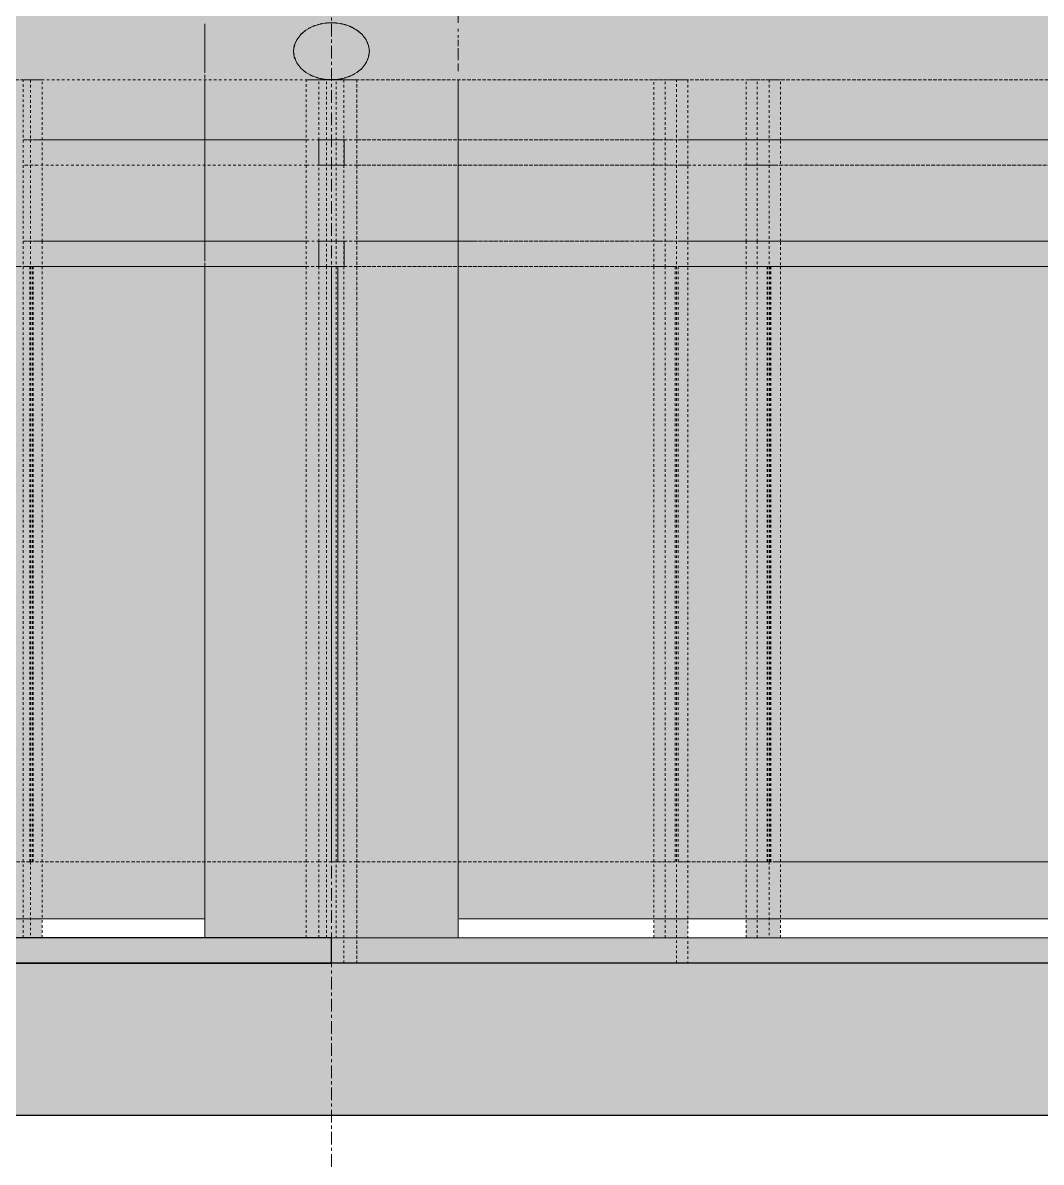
# Model space of a CAD drawing. Header units: inches. Extents: x -55396 to -733, y -290 to 853.
# Drawn here: x -23098.08 to -23057.87, y -7.86 to 37.12 of the extents above; entities that cross this region are included whole.
import ezdxf

# ---------------------------------------------------------------- set-up
doc = ezdxf.new("R2010")
doc.units = ezdxf.units.IN
doc.header["$MEASUREMENT"] = 0
for name, pattern in [('Dash 1_16_', [0.125, 0.0625, -0.0625]), ('Grid Line 1_2_', [0.875, 0.5, -0.125, 0.125, -0.125]), ('Grid Line 1_2__2_', [0.875, 0.5, -0.125, 0.125, -0.125])]:
    doc.linetypes.add(name, pattern=pattern)
for name, color, linetype, lineweight in [('A-FLOR', 192, 'Continuous', 9), ('A-FLOR-HRAL', 11, 'Continuous', 9), ('A-FLOR-LEVL', 51, 'Continuous', 9), ('A-FLOR-OTLN', 90, 'Continuous', 9), ('A-GLAZ-CURT', 52, 'Continuous', 9), ('S-BEAM', 12, 'Continuous', 9), ('S-GRID', 1, 'Continuous', 9)]:
    doc.layers.add(name, color=color, linetype=linetype, lineweight=lineweight)

# ---------------------------------------------------------------- blocks, each defined once
blk = doc.blocks.new('Locker Rooms and Restrooms_rvt-1-Section 13')
at = {"layer": 'A-FLOR-LEVL', "linetype": 'Grid Line 1_2__2_'}
blk.add_line((-26557.324, 0), (-21746.959, 0), dxfattribs=at)
blk = doc.blocks.new('Struct_Xcel_Sports Complex_rvt-1-Section 13')
at = {"layer": 'A-FLOR'}
blk.add_hatch(color=254, dxfattribs=at).paths.add_polyline_path([(-26273.39, -6), (-22066.14, -6), (-22066.14, 0), (-26273.39, 0), (-26273.39, -1.575)], flags=0)
at = {"layer": 'A-FLOR', "color": 130, "lineweight": 25}
for p, q in [((-22066.14, 0), (-26273.39, 0)), ((-26273.39, -6), (-22066.14, -6))]:
    blk.add_line(p, q, dxfattribs=at)
blk = doc.blocks.new('Railing - 3_4_-V57-Section 13')
at = {"layer": 'A-FLOR-HRAL', "linetype": 'Dash 1_16_', "transparency": 33554432}
for points in [[(-23086.079, 1), (-23086.079, 34.869), (-23086.386, 34.869), (-23086.386, 1)], [(-23085.395, 0), (-23085.395, 34.869), (-23086.079, 34.869), (-23086.079, 1), (-23085.89, 1), (-23085.883, 0), (-23085.633, 0)]]:
    blk.add_hatch(color=256, dxfattribs=at).paths.add_polyline_path(points, flags=0)
at = {"layer": 'A-FLOR-HRAL', "linetype": 'Dash 1_16_'}
for p, q in [((-23086.386, 34.869), (-23085.702, 34.869)), ((-23086.079, 34.869), (-23086.386, 34.869)), ((-23086.386, 32.5), (-23086.386, 34.869)), ((-23085.395, 34.869), (-23086.079, 34.869)), ((-23086.079, 32.5), (-23086.079, 34.869)), ((-23085.702, 34.869), (-23085.395, 34.869)), ((-23085.702, 32.5), (-23085.702, 34.869)), ((-23085.395, 34.869), (-23085.395, 32.5)), ((-23086.386, 31.5), (-23086.386, 32.5)), ((-23086.079, 31.5), (-23086.079, 32.5)), ((-23085.702, 31.5), (-23085.702, 32.5)), ((-23085.395, 32.5), (-23085.395, 31.5)), ((-23086.386, 28.5), (-23086.386, 31.5)), ((-23086.079, 28.5), (-23086.079, 31.5)), ((-23085.702, 28.5), (-23085.702, 31.5)), ((-23085.395, 31.5), (-23085.395, 28.5)), ((-23086.386, 27.5), (-23086.386, 28.5)), ((-23086.079, 27.5), (-23086.079, 28.5)), ((-23085.702, 4), (-23085.702, 28.5)), ((-23085.395, 28.5), (-23085.395, 27.5)), ((-23086.386, 1), (-23086.386, 27.5)), ((-23086.079, 1), (-23086.079, 27.5)), ((-23085.395, 27.5), (-23085.395, 0)), ((-23085.702, 0.984), (-23085.702, 4))]:
    blk.add_line(p, q, dxfattribs=at)
blk = doc.blocks.new('Railing - 2_ 8_-V115-Section 13')
at = {"layer": 'A-FLOR-HRAL', "linetype": 'Dash 1_16_', "transparency": 33554432}
for points in [[(-23097.795, 4), (-23097.795, 27.5), (-23127.953, 27.5), (-23127.953, 4), (-23098.066, 4)], [(-23097.775, 4), (-23097.711, 4), (-23097.795, 4)]]:
    blk.add_hatch(color=256, dxfattribs=at).paths.add_polyline_path(points, flags=0)
at = {"layer": 'A-FLOR-HRAL', "linetype": 'Dash 1_16_'}
for p, q in [((-23127.727, 27.5), (-23127.953, 27.5)), ((-23127.953, 27.5), (-23127.953, 4)), ((-23127.953, 27.5), (-23127.869, 27.5)), ((-23127.869, 4), (-23127.869, 27.5)), ((-23127.869, 27.5), (-23127.654, 27.5)), ((-23098.529, 27.5), (-23127.727, 27.5)), ((-23127.654, 27.5), (-23098.529, 27.5)), ((-23098.529, 27.5), (-23098.131, 27.5)), ((-23098.131, 27.5), (-23098.529, 27.5)), ((-23098.066, 27.5), (-23097.795, 27.5)), ((-23097.795, 27.5), (-23098.066, 27.5)), ((-23097.795, 4), (-23097.795, 27.5)), ((-23097.795, 27.5), (-23097.711, 27.5)), ((-23097.711, 27.5), (-23097.711, 4)), ((-23127.953, 4), (-23127.727, 4)), ((-23127.869, 4), (-23127.953, 4)), ((-23127.654, 4), (-23127.869, 4)), ((-23127.727, 4), (-23098.529, 4)), ((-23098.529, 4), (-23127.654, 4)), ((-23097.795, 4), (-23098.529, 4)), ((-23098.529, 4), (-23097.795, 4)), ((-23097.795, 4), (-23097.711, 4))]:
    blk.add_line(p, q, dxfattribs=at)
blk = doc.blocks.new('Railing - 2_ x 1_2_-V116-Section 13')
at = {"layer": 'A-FLOR-HRAL', "linetype": 'Dash 1_16_', "transparency": 33554432}
for points in [[(-23098.529, 1), (-23098.066, 1), (-23098.131, 34.869), (-23098.529, 34.869), (-23098.529, 17.955)], [(-23097.557, 1), (-23097.314, 1), (-23097.314, 34.869), (-23098.066, 34.869), (-23098.066, 1)]]:
    blk.add_hatch(color=256, dxfattribs=at).paths.add_polyline_path(points, flags=0)
at = {"layer": 'A-FLOR-HRAL', "linetype": 'Dash 1_16_'}
for p, q in [((-23098.529, 34.869), (-23098.131, 34.869)), ((-23098.066, 34.869), (-23098.529, 34.869)), ((-23098.529, 1), (-23098.529, 34.869)), ((-23098.066, 34.869), (-23097.777, 34.869)), ((-23097.314, 34.869), (-23098.066, 34.869)), ((-23098.066, 1), (-23098.066, 34.869)), ((-23097.777, 34.869), (-23097.777, 32.5)), ((-23097.777, 34.869), (-23097.314, 34.869)), ((-23097.314, 32.5), (-23097.314, 34.869)), ((-23097.777, 32.5), (-23097.777, 31.5)), ((-23097.314, 31.5), (-23097.314, 32.5)), ((-23097.777, 31.5), (-23097.777, 28.5)), ((-23097.314, 28.5), (-23097.314, 31.5)), ((-23097.777, 28.5), (-23097.777, 4)), ((-23097.314, 4), (-23097.314, 28.5)), ((-23097.777, 4), (-23097.777, 1)), ((-23097.314, 1), (-23097.314, 4))]:
    blk.add_line(p, q, dxfattribs=at)
blk = doc.blocks.new('Railing - 2_ 8_-V117-Section 13')
at = {"layer": 'A-FLOR-HRAL', "linetype": 'Dash 1_16_', "transparency": 33554432}
for points in [[(-23097.775, 4), (-23068.686, 4), (-23068.686, 27.5), (-23097.775, 27.5), (-23097.775, 17.955)], [(-23068.667, 4), (-23068.582, 4), (-23068.667, 27.5), (-23068.686, 27.5), (-23068.686, 4)]]:
    blk.add_hatch(color=256, dxfattribs=at).paths.add_polyline_path(points, flags=0)
at = {"layer": 'A-FLOR-HRAL', "linetype": 'Dash 1_16_'}
for p, q in [((-23097.557, 27.5), (-23097.775, 27.5)), ((-23097.775, 27.5), (-23097.775, 4)), ((-23097.775, 27.5), (-23097.671, 27.5)), ((-23097.671, 4), (-23097.671, 27.5)), ((-23097.671, 27.5), (-23097.463, 27.5)), ((-23086.89, 27.5), (-23097.557, 27.5)), ((-23097.463, 27.5), (-23086.89, 27.5)), ((-23086.89, 27.5), (-23086.39, 27.5)), ((-23086.39, 27.5), (-23086.89, 27.5)), ((-23086.386, 27.5), (-23085.883, 27.5)), ((-23085.883, 27.5), (-23086.386, 27.5)), ((-23085.883, 27.5), (-23085.633, 27.5)), ((-23085.633, 27.5), (-23085.883, 27.5)), ((-23085.633, 27.5), (-23085.395, 27.5)), ((-23085.395, 27.5), (-23085.633, 27.5)), ((-23085.39, 27.5), (-23084.89, 27.5)), ((-23084.89, 27.5), (-23085.39, 27.5)), ((-23084.89, 27.5), (-23073.159, 27.5)), ((-23073.159, 27.5), (-23084.89, 27.5)), ((-23073.159, 27.5), (-23072.317, 27.5)), ((-23072.317, 27.5), (-23073.159, 27.5)), ((-23072.195, 27.5), (-23071.818, 27.5)), ((-23071.818, 27.5), (-23072.195, 27.5)), ((-23071.818, 27.5), (-23069.521, 27.5)), ((-23069.521, 27.5), (-23071.818, 27.5)), ((-23069.521, 27.5), (-23068.686, 27.5)), ((-23068.686, 27.5), (-23069.521, 27.5)), ((-23068.686, 4), (-23068.686, 27.5)), ((-23068.582, 27.5), (-23068.582, 4)), ((-23097.775, 4), (-23097.557, 4)), ((-23097.671, 4), (-23097.775, 4)), ((-23097.463, 4), (-23097.671, 4)), ((-23097.557, 4), (-23086.89, 4)), ((-23086.89, 4), (-23097.463, 4)), ((-23086.386, 4), (-23086.89, 4)), ((-23086.89, 4), (-23086.386, 4)), ((-23085.883, 4), (-23086.386, 4)), ((-23086.386, 4), (-23085.883, 4)), ((-23085.633, 4), (-23085.883, 4)), ((-23085.883, 4), (-23085.633, 4)), ((-23085.395, 4), (-23085.633, 4)), ((-23085.633, 4), (-23085.395, 4)), ((-23084.89, 4), (-23085.395, 4)), ((-23085.395, 4), (-23084.89, 4)), ((-23073.159, 4), (-23084.89, 4)), ((-23084.89, 4), (-23073.159, 4)), ((-23072.317, 4), (-23073.159, 4)), ((-23073.159, 4), (-23072.317, 4)), ((-23071.818, 4), (-23072.195, 4)), ((-23072.195, 4), (-23071.818, 4)), ((-23069.521, 4), (-23071.818, 4)), ((-23071.818, 4), (-23069.521, 4)), ((-23068.686, 4), (-23069.521, 4)), ((-23069.521, 4), (-23068.686, 4))]:
    blk.add_line(p, q, dxfattribs=at)
blk = doc.blocks.new('Railing - 2_ x 1_2_-V118-Section 13')
at = {"layer": 'A-FLOR-HRAL', "linetype": 'Dash 1_16_', "transparency": 33554432}
for points in [[(-23069.521, 1), (-23069.076, 1), (-23069.076, 34.869), (-23069.521, 34.869), (-23069.521, 4)], [(-23069.076, 1), (-23068.163, 1), (-23068.163, 34.869), (-23069.076, 34.869), (-23069.076, 4)]]:
    blk.add_hatch(color=256, dxfattribs=at).paths.add_polyline_path(points, flags=0)
at = {"layer": 'A-FLOR-HRAL', "linetype": 'Dash 1_16_'}
for p, q in [((-23069.521, 34.869), (-23068.608, 34.869)), ((-23069.076, 34.869), (-23069.521, 34.869)), ((-23069.521, 32.5), (-23069.521, 34.869)), ((-23068.163, 34.869), (-23069.076, 34.869)), ((-23069.076, 32.5), (-23069.076, 34.869)), ((-23068.608, 34.869), (-23068.608, 32.5)), ((-23068.608, 34.869), (-23068.163, 34.869)), ((-23068.163, 32.5), (-23068.163, 34.869)), ((-23069.521, 31.5), (-23069.521, 32.5)), ((-23069.076, 31.5), (-23069.076, 32.5)), ((-23068.608, 32.5), (-23068.608, 31.523)), ((-23068.163, 31.562), (-23068.163, 32.5)), ((-23069.521, 28.5), (-23069.521, 31.5)), ((-23069.076, 28.5), (-23069.076, 31.5)), ((-23068.608, 31.5), (-23068.608, 28.5)), ((-23068.163, 28.5), (-23068.163, 31.5)), ((-23069.521, 4), (-23069.521, 28.5)), ((-23069.076, 4), (-23069.076, 28.5)), ((-23068.608, 28.5), (-23068.608, 27.523)), ((-23068.163, 27.562), (-23068.163, 28.5)), ((-23068.608, 27.5), (-23068.608, 4)), ((-23068.163, 4), (-23068.163, 27.5)), ((-23069.521, 1), (-23069.521, 4)), ((-23069.076, 1), (-23069.076, 4)), ((-23068.608, 4), (-23068.608, 1)), ((-23068.163, 1), (-23068.163, 4))]:
    blk.add_line(p, q, dxfattribs=at)
blk = doc.blocks.new('Railing - 2_ 8_-V119-Section 13')
at = {"layer": 'A-FLOR-HRAL', "linetype": 'Dash 1_16_', "transparency": 33554432}
for points in [[(-23046.292, 4), (-23040.876, 4), (-23040.876, 27.5), (-23068.667, 27.5), (-23068.667, 4), (-23068.459, 4)], [(-23040.858, 4), (-23040.752, 4), (-23040.752, 27.5), (-23040.876, 27.5), (-23040.876, 4)]]:
    blk.add_hatch(color=256, dxfattribs=at).paths.add_polyline_path(points, flags=0)
at = {"layer": 'A-FLOR-HRAL', "linetype": 'Dash 1_16_'}
for p, q in [((-23068.459, 27.5), (-23068.667, 27.5)), ((-23068.667, 27.5), (-23068.667, 4)), ((-23068.667, 27.5), (-23068.543, 27.5)), ((-23068.543, 4), (-23068.543, 27.5)), ((-23068.543, 27.5), (-23068.344, 27.5)), ((-23045.266, 27.5), (-23068.459, 27.5)), ((-23068.344, 27.5), (-23045.266, 27.5)), ((-23045.266, 27.5), (-23044.329, 27.5)), ((-23044.329, 27.5), (-23045.266, 27.5)), ((-23044.329, 27.5), (-23044.226, 27.5)), ((-23044.226, 27.5), (-23044.329, 27.5)), ((-23044.189, 27.5), (-23043.792, 27.5)), ((-23043.792, 27.5), (-23044.189, 27.5)), ((-23043.792, 27.5), (-23041.806, 27.5)), ((-23041.806, 27.5), (-23043.792, 27.5)), ((-23041.806, 27.5), (-23040.876, 27.5)), ((-23040.876, 27.5), (-23041.806, 27.5)), ((-23040.876, 4), (-23040.876, 27.5)), ((-23040.858, 27.5), (-23040.752, 27.5)), ((-23040.858, 27.5), (-23040.752, 27.5)), ((-23040.752, 27.5), (-23040.752, 4)), ((-23068.667, 4), (-23068.459, 4)), ((-23068.543, 4), (-23068.667, 4)), ((-23068.344, 4), (-23068.543, 4)), ((-23068.459, 4), (-23045.266, 4)), ((-23045.266, 4), (-23068.344, 4)), ((-23044.329, 4), (-23045.266, 4)), ((-23045.266, 4), (-23044.329, 4)), ((-23044.226, 4), (-23044.329, 4)), ((-23044.329, 4), (-23044.226, 4)), ((-23043.792, 4), (-23044.189, 4)), ((-23044.189, 4), (-23043.792, 4)), ((-23041.806, 4), (-23043.792, 4)), ((-23043.792, 4), (-23041.806, 4)), ((-23040.876, 4), (-23041.806, 4)), ((-23041.806, 4), (-23040.876, 4)), ((-23040.752, 4), (-23040.858, 4)), ((-23040.858, 4), (-23040.752, 4))]:
    blk.add_line(p, q, dxfattribs=at)
blk = doc.blocks.new('Railing - 2_ 8_-V176-Section 13')
at = {"layer": 'A-FLOR-HRAL', "linetype": 'Dash 1_16_', "transparency": 33554432}
for points in [[(-23072.317, 4), (-23072.195, 4), (-23072.265, 27.5), (-23072.317, 27.5), (-23072.317, 17.955)], [(-23072.195, 4), (-23044.226, 4), (-23044.226, 27.5), (-23072.195, 27.5), (-23072.195, 17.955)]]:
    blk.add_hatch(color=256, dxfattribs=at).paths.add_polyline_path(points, flags=0)
at = {"layer": 'A-FLOR-HRAL', "linetype": 'Dash 1_16_'}
for p, q in [((-23072.317, 4), (-23072.317, 27.5)), ((-23071.818, 27.5), (-23072.195, 27.5)), ((-23072.195, 27.5), (-23072.195, 4)), ((-23072.195, 27.5), (-23071.818, 27.5)), ((-23068.224, 27.5), (-23071.818, 27.5)), ((-23071.818, 27.5), (-23044.557, 27.5)), ((-23047.619, 27.5), (-23068.224, 27.5)), ((-23044.426, 27.5), (-23047.619, 27.5)), ((-23044.557, 27.5), (-23044.348, 27.5)), ((-23044.226, 27.5), (-23044.426, 27.5)), ((-23044.348, 27.5), (-23044.348, 4)), ((-23044.348, 27.5), (-23044.226, 27.5)), ((-23044.226, 4), (-23044.226, 27.5)), ((-23072.195, 4), (-23071.818, 4)), ((-23071.818, 4), (-23072.195, 4)), ((-23071.818, 4), (-23044.426, 4)), ((-23044.557, 4), (-23071.818, 4)), ((-23044.348, 4), (-23044.557, 4)), ((-23044.426, 4), (-23044.226, 4)), ((-23044.226, 4), (-23044.348, 4))]:
    blk.add_line(p, q, dxfattribs=at)
blk = doc.blocks.new('Railing - 2_ x 1_2_-V177-Section 13')
at = {"layer": 'A-FLOR-HRAL', "linetype": 'Dash 1_16_', "transparency": 33554432}
for points in [[(-23072.721, 0), (-23072.265, 0), (-23072.265, 34.869), (-23073.159, 34.869), (-23073.159, 1), (-23072.721, 1)], [(-23071.818, 0), (-23071.818, 34.869), (-23072.265, 34.869), (-23072.265, 0)]]:
    blk.add_hatch(color=256, dxfattribs=at).paths.add_polyline_path(points, flags=0)
at = {"layer": 'A-FLOR-HRAL', "linetype": 'Dash 1_16_'}
for p, q in [((-23073.159, 34.869), (-23072.711, 34.869)), ((-23072.265, 34.869), (-23073.159, 34.869)), ((-23073.159, 32.487), (-23073.159, 34.869)), ((-23072.711, 34.869), (-23072.265, 34.869)), ((-23072.711, 32.5), (-23072.711, 34.869)), ((-23071.818, 34.869), (-23072.265, 34.869)), ((-23072.265, 0), (-23072.265, 34.869)), ((-23072.212, 34.869), (-23071.818, 34.869)), ((-23071.818, 34.869), (-23071.818, 0)), ((-23073.159, 31.5), (-23073.159, 32.487)), ((-23072.711, 31.5), (-23072.711, 32.449)), ((-23073.159, 28.487), (-23073.159, 31.5)), ((-23072.711, 28.5), (-23072.711, 31.5)), ((-23073.159, 27.5), (-23073.159, 28.487)), ((-23072.711, 27.5), (-23072.711, 28.449)), ((-23073.159, 1), (-23073.159, 27.5)), ((-23072.711, 1), (-23072.711, 27.5))]:
    blk.add_line(p, q, dxfattribs=at)
blk = doc.blocks.new('Railing - 2_ x 1_2_-V178-Section 13')
at = {"layer": 'A-FLOR-HRAL', "linetype": 'Dash 1_16_', "transparency": 33554432}
blk.add_hatch(color=256, dxfattribs=at).paths.add_polyline_path([(-23084.89, 0), (-23084.89, 34.869), (-23086.89, 34.869), (-23086.89, 1), (-23085.89, 1), (-23085.883, 0), (-23085.633, 0)], flags=0)
at = {"layer": 'A-FLOR-HRAL', "linetype": 'Dash 1_16_'}
for p, q in [((-23086.89, 34.869), (-23084.89, 34.869)), ((-23086.89, 1), (-23086.89, 34.869)), ((-23084.89, 34.869), (-23086.89, 34.869)), ((-23086.89, 1), (-23086.89, 34.869)), ((-23084.89, 34.869), (-23084.89, 0)), ((-23084.89, 0), (-23084.89, 34.869))]:
    blk.add_line(p, q, dxfattribs=at)
blk = doc.blocks.new('Railing - 2_ 8_-V179-Section 13')
at = {"layer": 'A-FLOR-HRAL', "linetype": 'Dash 1_16_', "transparency": 33554432}
blk.add_hatch(color=256, dxfattribs=at).paths.add_polyline_path([(-23085.633, 4), (-23085.633, 27.5), (-23085.883, 27.5), (-23085.883, 4)], flags=0)
at = {"layer": 'A-FLOR-HRAL'}
for p, q in [((-23085.633, 27.5), (-23085.883, 27.5)), ((-23085.883, 27.5), (-23085.883, 4)), ((-23085.633, 4), (-23085.633, 27.5)), ((-23085.883, 4), (-23085.633, 4))]:
    blk.add_line(p, q, dxfattribs=at)
at = {"layer": 'A-FLOR-HRAL', "linetype": 'Dash 1_16_'}
for p, q in [((-23085.883, 27.5), (-23085.633, 27.5)), ((-23085.883, 27.5), (-23085.883, 4)), ((-23085.633, 4), (-23085.633, 27.5)), ((-23085.633, 4), (-23085.883, 4))]:
    blk.add_line(p, q, dxfattribs=at)
blk = doc.blocks.new('Railing - Railing-939582-Section 13')
at = {"layer": 'A-FLOR-HRAL', "linetype": 'Dash 1_16_', "transparency": 33554432}
h = blk.add_hatch(color=256, dxfattribs=at)
h.paths.add_polyline_path([(-22874.712, 36.36), (-22874.761, 36.419), (-22874.7, 36.402)], flags=0)
h.paths.add_polyline_path([(-22937.037, 36), (-22874.84, 36.063), (-22874.509, 36.616), (-22874.214, 36.928), (-22874.046, 37.095), (-22897.223, 37.124), (-22920.046, 37.117), (-22955.692, 37.116), (-23053.841, 37.12), (-23212.817, 37.121), (-23233.255, 37.07), (-23233.255, 36), (-22937.049, 36)], flags=0)
for points in [[(-23085.733, 34.881), (-23085.14, 35.026), (-23084.677, 35.339), (-23084.423, 35.766), (-23084.423, 36.234), (-23084.677, 36.661), (-23085.14, 36.974), (-23085.733, 37.119), (-23086.354, 37.07), (-23086.894, 36.836), (-23087.261, 36.458), (-23087.357, 36.234), (-23087.357, 35.766), (-23087.104, 35.339), (-23086.64, 35.026), (-23086.047, 34.881)], [(-22872.003, 36), (-22871.866, 36), (-22871.904, 36.254), (-22872.316, 36.797), (-22873.191, 37.079), (-22881.942, 37.115), (-22883.97, 37.118), (-22913.555, 37.122), (-22942.896, 37.124), (-23085.188, 36.974), (-23084.887, 36.823), (-23084.554, 36.458), (-23084.39, 36), (-22872.09, 36)], [(-23085.89, 34.875), (-23080.32, 34.889), (-23080.31, 34.889), (-22995.11, 34.897), (-22981.399, 34.875), (-22872.721, 34.979), (-22872.149, 35.265), (-22872.011, 35.449), (-22871.842, 35.73), (-22871.866, 36), (-23084.39, 36), (-23084.703, 35.339), (-23085.188, 35.026), (-23085.45, 34.93), (-23085.841, 34.881)], [(-22977.174, 31.5), (-22873.755, 31.509), (-22873.755, 32.5), (-23233.255, 32.5), (-23233.255, 31.5), (-22983.736, 31.5)], [(-23085.39, 31.5), (-23085.39, 32.5), (-23086.39, 32.5), (-23086.39, 31.5)], [(-22873.003, 31.5), (-22872.755, 31.5), (-22872.755, 32.5), (-23085.39, 32.5), (-23085.39, 31.5), (-22873.1, 31.5)], [(-22971.315, 27.5), (-22873.755, 27.509), (-22873.755, 28.5), (-23233.255, 28.5), (-23233.255, 27.5), (-22974.45, 27.5)], [(-23085.39, 27.5), (-23085.39, 28.5), (-23086.39, 28.5), (-23086.39, 27.5)], [(-22941.884, 27.5), (-22872.755, 27.5), (-22872.755, 28.5), (-23085.39, 28.5), (-23085.39, 27.5), (-22942.615, 27.5)]]:
    blk.add_hatch(color=256, dxfattribs=at).paths.add_polyline_path(points, flags=0)
h = blk.add_hatch(color=256, dxfattribs=at)
h.paths.add_polyline_path([(-22903.496, 34.875), (-22874.156, 34.929), (-22874.221, 35.01), (-22874.166, 35.072), (-22874.413, 35.26), (-22874.658, 35.547), (-22874.75, 35.918), (-22874.84, 36), (-23233.255, 36), (-23233.255, 34.881), (-23156.995, 34.876), (-23107.922, 34.893), (-23049.321, 34.882), (-23020.373, 34.888), (-22903.674, 34.875)], flags=0)
h.paths.add_polyline_path([(-22942.615, 34.876), (-22942.615, 34.876), (-22942.454, 34.876)], flags=0)
at = {"layer": 'A-FLOR-HRAL', "linetype": 'Dash 1_16_'}
for p, q in [((-23098.043, 32.5), (-23097.878, 32.5)), ((-23097.502, 32.5), (-23098.043, 32.5)), ((-23097.878, 32.5), (-23086.866, 32.5)), ((-23086.866, 32.5), (-23097.502, 32.5)), ((-23086.866, 32.5), (-23086.366, 32.5)), ((-23086.366, 32.5), (-23086.866, 32.5)), ((-23086.39, 31.5), (-23086.39, 32.5)), ((-23085.387, 32.5), (-23086.386, 32.5)), ((-23086.386, 32.5), (-23085.515, 32.5)), ((-23086.361, 32.5), (-23085.371, 32.5)), ((-23085.371, 32.5), (-23086.361, 32.5)), ((-23085.515, 32.5), (-23085.39, 32.5)), ((-23085.39, 32.5), (-23084.886, 32.5)), ((-23085.39, 32.5), (-23085.39, 31.5)), ((-23084.879, 32.5), (-23085.382, 32.5)), ((-23085.367, 32.5), (-23084.868, 32.5)), ((-23084.867, 32.5), (-23085.366, 32.5)), ((-23084.886, 32.5), (-23072.489, 32.5)), ((-23072.935, 32.5), (-23084.879, 32.5)), ((-23084.868, 32.5), (-23080.663, 32.5)), ((-23073.133, 32.5), (-23084.867, 32.5)), ((-23080.663, 32.5), (-23073.134, 32.5)), ((-23073.134, 32.5), (-23072.244, 32.5)), ((-23072.242, 32.5), (-23073.133, 32.5)), ((-23072.249, 32.5), (-23072.935, 32.5)), ((-23072.489, 32.5), (-23072.256, 32.5)), ((-23072.202, 32.5), (-23071.806, 32.5)), ((-23071.799, 32.5), (-23072.195, 32.5)), ((-23072.19, 32.5), (-23071.798, 32.5)), ((-23071.796, 32.5), (-23072.189, 32.5)), ((-23071.806, 32.5), (-23044.48, 32.5)), ((-23045.004, 32.5), (-23071.799, 32.5)), ((-23071.798, 32.5), (-23069.515, 32.5)), ((-23069.512, 32.5), (-23071.796, 32.5)), ((-23069.515, 32.5), (-23068.877, 32.5)), ((-23068.42, 32.5), (-23069.512, 32.5)), ((-23068.877, 32.5), (-23045.258, 32.5)), ((-23045.264, 32.5), (-23068.42, 32.5)), ((-23097.502, 31.5), (-23098.043, 31.5)), ((-23097.878, 31.5), (-23098.043, 31.5)), ((-23086.866, 31.5), (-23097.878, 31.5)), ((-23086.866, 31.5), (-23097.502, 31.5)), ((-23086.366, 31.5), (-23086.866, 31.5)), ((-23086.366, 31.5), (-23086.866, 31.5)), ((-23085.515, 31.5), (-23086.386, 31.5)), ((-23086.386, 31.5), (-23085.387, 31.5)), ((-23085.371, 31.5), (-23086.361, 31.5)), ((-23085.371, 31.5), (-23086.361, 31.5)), ((-23085.39, 31.5), (-23085.515, 31.5)), ((-23085.39, 31.5), (-23084.886, 31.5)), ((-23085.382, 31.5), (-23084.879, 31.5)), ((-23084.868, 31.5), (-23085.367, 31.5)), ((-23084.867, 31.5), (-23085.366, 31.5)), ((-23084.886, 31.5), (-23072.489, 31.5)), ((-23084.879, 31.5), (-23072.935, 31.5)), ((-23073.134, 31.5), (-23084.868, 31.5)), ((-23073.133, 31.5), (-23084.867, 31.5)), ((-23072.244, 31.5), (-23073.134, 31.5)), ((-23072.242, 31.5), (-23073.133, 31.5)), ((-23072.935, 31.5), (-23072.249, 31.5)), ((-23072.489, 31.5), (-23072.256, 31.5)), ((-23072.202, 31.5), (-23071.806, 31.5)), ((-23072.195, 31.5), (-23071.799, 31.5)), ((-23071.798, 31.5), (-23072.19, 31.5)), ((-23071.796, 31.5), (-23072.189, 31.5)), ((-23071.806, 31.5), (-23044.48, 31.5)), ((-23071.799, 31.5), (-23045.004, 31.5)), ((-23069.515, 31.5), (-23071.798, 31.5)), ((-23069.512, 31.5), (-23071.796, 31.5)), ((-23068.877, 31.5), (-23069.515, 31.5)), ((-23068.42, 31.5), (-23069.512, 31.5)), ((-23045.258, 31.5), (-23068.877, 31.5)), ((-23045.264, 31.5), (-23068.42, 31.5)), ((-23098.043, 28.5), (-23097.878, 28.5)), ((-23097.502, 28.5), (-23098.043, 28.5)), ((-23097.878, 28.5), (-23086.866, 28.5)), ((-23086.866, 28.5), (-23097.502, 28.5)), ((-23086.866, 28.5), (-23086.366, 28.5)), ((-23086.366, 28.5), (-23086.866, 28.5)), ((-23086.39, 27.5), (-23086.39, 28.5)), ((-23085.387, 28.5), (-23086.386, 28.5)), ((-23086.386, 28.5), (-23085.515, 28.5)), ((-23086.361, 28.5), (-23085.371, 28.5)), ((-23085.371, 28.5), (-23086.361, 28.5)), ((-23085.515, 28.5), (-23085.39, 28.5)), ((-23085.39, 28.5), (-23084.886, 28.5)), ((-23085.39, 28.5), (-23085.39, 27.5)), ((-23084.879, 28.5), (-23085.382, 28.5)), ((-23085.367, 28.5), (-23084.868, 28.5)), ((-23084.867, 28.5), (-23085.366, 28.5)), ((-23084.886, 28.5), (-23072.489, 28.5)), ((-23074.322, 28.5), (-23084.879, 28.5)), ((-23084.868, 28.5), (-23073.134, 28.5)), ((-23080.239, 28.5), (-23084.867, 28.5)), ((-23073.133, 28.5), (-23080.239, 28.5)), ((-23072.935, 28.5), (-23074.322, 28.5)), ((-23073.134, 28.5), (-23072.244, 28.5)), ((-23072.242, 28.5), (-23073.133, 28.5)), ((-23072.249, 28.5), (-23072.935, 28.5)), ((-23072.489, 28.5), (-23072.256, 28.5)), ((-23072.202, 28.5), (-23071.806, 28.5)), ((-23071.799, 28.5), (-23072.195, 28.5)), ((-23072.19, 28.5), (-23071.798, 28.5)), ((-23071.796, 28.5), (-23072.189, 28.5)), ((-23071.806, 28.5), (-23044.48, 28.5)), ((-23045.004, 28.5), (-23071.799, 28.5)), ((-23071.798, 28.5), (-23069.515, 28.5)), ((-23069.512, 28.5), (-23071.796, 28.5)), ((-23069.515, 28.5), (-23068.877, 28.5)), ((-23068.42, 28.5), (-23069.512, 28.5)), ((-23068.877, 28.5), (-23045.258, 28.5)), ((-23045.456, 28.5), (-23068.42, 28.5)), ((-23097.773, 27.5), (-23098.043, 27.5)), ((-23097.878, 27.5), (-23098.043, 27.5)), ((-23086.866, 27.5), (-23097.878, 27.5)), ((-23097.502, 27.5), (-23097.753, 27.5)), ((-23086.866, 27.5), (-23097.502, 27.5)), ((-23086.366, 27.5), (-23086.866, 27.5)), ((-23086.366, 27.5), (-23086.866, 27.5)), ((-23085.883, 27.5), (-23086.386, 27.5)), ((-23086.386, 27.5), (-23085.879, 27.5)), ((-23085.858, 27.5), (-23086.361, 27.5)), ((-23085.859, 27.5), (-23086.361, 27.5)), ((-23085.633, 27.5), (-23085.883, 27.5)), ((-23085.879, 27.5), (-23085.627, 27.5)), ((-23085.609, 27.5), (-23085.859, 27.5)), ((-23085.609, 27.5), (-23085.858, 27.5)), ((-23085.515, 27.5), (-23085.633, 27.5)), ((-23085.627, 27.5), (-23085.387, 27.5)), ((-23085.371, 27.5), (-23085.609, 27.5)), ((-23085.371, 27.5), (-23085.609, 27.5)), ((-23085.39, 27.5), (-23085.515, 27.5)), ((-23085.39, 27.5), (-23084.886, 27.5)), ((-23085.382, 27.5), (-23084.879, 27.5)), ((-23084.868, 27.5), (-23085.367, 27.5)), ((-23084.867, 27.5), (-23085.366, 27.5)), ((-23084.886, 27.5), (-23072.489, 27.5)), ((-23084.879, 27.5), (-23072.935, 27.5)), ((-23073.134, 27.5), (-23084.868, 27.5)), ((-23073.133, 27.5), (-23084.867, 27.5)), ((-23072.295, 27.5), (-23073.134, 27.5)), ((-23072.293, 27.5), (-23073.133, 27.5)), ((-23072.935, 27.5), (-23072.301, 27.5)), ((-23072.489, 27.5), (-23072.256, 27.5)), ((-23072.185, 27.5), (-23071.806, 27.5)), ((-23072.179, 27.5), (-23071.799, 27.5)), ((-23071.798, 27.5), (-23072.174, 27.5)), ((-23071.796, 27.5), (-23072.172, 27.5)), ((-23071.806, 27.5), (-23068.196, 27.5)), ((-23071.799, 27.5), (-23045.004, 27.5)), ((-23069.515, 27.5), (-23071.798, 27.5)), ((-23069.512, 27.5), (-23071.796, 27.5)), ((-23068.877, 27.5), (-23069.515, 27.5)), ((-23068.684, 27.5), (-23069.512, 27.5)), ((-23045.258, 27.5), (-23068.877, 27.5)), ((-23068.42, 27.5), (-23068.664, 27.5)), ((-23045.264, 27.5), (-23068.42, 27.5)), ((-23068.196, 27.5), (-23047.599, 27.5))]:
    blk.add_line(p, q, dxfattribs=at)
at = {"layer": 'A-FLOR-HRAL'}
for p, q in [((-23085.39, 32.5), (-23086.39, 32.5)), ((-23086.39, 32.5), (-23086.39, 31.5)), ((-23085.39, 31.5), (-23085.39, 32.5)), ((-23086.39, 31.5), (-23085.39, 31.5)), ((-23085.39, 28.5), (-23086.39, 28.5)), ((-23086.39, 28.5), (-23086.39, 27.5)), ((-23085.39, 27.5), (-23085.39, 28.5)), ((-23086.39, 27.5), (-23085.39, 27.5))]:
    blk.add_line(p, q, dxfattribs=at)
at = {"layer": 'A-FLOR-HRAL', "flags": 128}
for points in [[(-23084.39, 36), (-23084.423, 36.234), (-23084.52, 36.458), (-23084.677, 36.661), (-23084.887, 36.836), (-23085.14, 36.974), (-23085.427, 37.07), (-23085.733, 37.119), (-23086.047, 37.119), (-23086.354, 37.07), (-23086.64, 36.974), (-23086.894, 36.836), (-23087.104, 36.661), (-23087.261, 36.458), (-23087.357, 36.234), (-23087.39, 36)], [(-23087.39, 36), (-23087.357, 35.766), (-23087.261, 35.542), (-23087.104, 35.339), (-23086.894, 35.164), (-23086.64, 35.026), (-23086.354, 34.93), (-23086.047, 34.881), (-23085.733, 34.881), (-23085.427, 34.93), (-23085.14, 35.026), (-23084.887, 35.164), (-23084.677, 35.339), (-23084.52, 35.542), (-23084.423, 35.766), (-23084.39, 36)]]:
    blk.add_lwpolyline(points, dxfattribs=at)
at = {"layer": 'A-FLOR-HRAL', "linetype": 'Dash 1_16_', "flags": 128}
for points in [[(-22991.229, 34.875), (-23000.247, 34.875), (-23009.523, 34.875), (-23019.049, 34.875), (-23028.812, 34.875), (-23038.803, 34.875), (-23049.01, 34.875), (-23059.422, 34.875), (-23070.027, 34.875), (-23080.813, 34.875), (-23091.769, 34.875), (-23102.882, 34.875), (-23114.14, 34.875), (-23125.53, 34.875), (-23137.04, 34.875), (-23148.657, 34.875), (-23160.368, 34.875), (-23172.16, 34.875), (-23184.02, 34.875), (-23195.934, 34.875), (-23207.89, 34.875), (-23219.875, 34.875), (-23231.874, 34.875), (-23233.255, 34.875)], [(-23085.89, 34.875), (-23075.024, 34.875), (-23064.333, 34.875), (-23053.83, 34.875), (-23043.526, 34.875), (-23033.433, 34.875), (-23023.563, 34.875), (-23013.925, 34.875), (-23004.531, 34.875), (-22995.392, 34.875), (-22986.516, 34.875), (-22977.915, 34.875), (-22969.598, 34.875), (-22961.574, 34.875), (-22953.852, 34.875), (-22946.44, 34.875), (-22939.347, 34.875), (-22932.581, 34.875), (-22926.148, 34.875), (-22920.058, 34.875), (-22914.315, 34.875), (-22908.927, 34.875), (-22903.899, 34.875), (-22899.237, 34.875), (-22894.947, 34.875), (-22891.032, 34.875), (-22887.498, 34.875), (-22884.348, 34.875), (-22881.586, 34.875), (-22879.215, 34.875), (-22877.237, 34.875), (-22875.655, 34.875), (-22874.471, 34.875), (-22873.685, 34.875), (-22873.299, 34.875), (-22873.255, 34.875)]]:
    blk.add_lwpolyline(points, dxfattribs=at)
at = {"layer": 'A-FLOR-HRAL', "linetype": 'Dash 1_16_'}
for points, knots in [([(-23086.802, 36.893), (-23086.797, 36.896), (-23086.775, 36.909), (-23086.715, 36.941), (-23086.619, 36.985), (-23086.507, 37.027), (-23086.435, 37.048), (-23086.403, 37.057)], [0.2613456, 0.2613456, 0.2613456, 0.2613456, 0.265625, 0.28125, 0.3125, 0.34375, 0.3685337, 0.3685337, 0.3685337, 0.3685337]), ([(-23086.354, 37.07), (-23086.322, 37.078), (-23086.249, 37.094), (-23086.148, 37.109), (-23086.079, 37.116), (-23086.05, 37.119)], [0.38119554, 0.38119554, 0.38119554, 0.38119554, 0.40625, 0.4375, 0.45931994, 0.45931994, 0.45931994, 0.45931994]), ([(-23086.048, 37.119), (-23086.036, 37.12), (-23086, 37.122), (-23085.964, 37.124), (-23085.94, 37.124)], [0.45981306, 0.45981306, 0.45981306, 0.45981306, 0.46875, 0.48739653, 0.48739653, 0.48739653, 0.48739653]), ([(-23085.841, 37.124), (-23085.816, 37.124), (-23085.781, 37.122), (-23085.745, 37.12), (-23085.734, 37.119)], [0.51264517, 0.51264517, 0.51264517, 0.51264517, 0.53125, 0.53977582, 0.53977582, 0.53977582, 0.53977582]), ([(-23085.732, 37.119), (-23085.703, 37.116), (-23085.634, 37.109), (-23085.531, 37.094), (-23085.459, 37.078), (-23085.427, 37.07)], [0.54025152, 0.54025152, 0.54025152, 0.54025152, 0.5625, 0.59375, 0.61889167, 0.61889167, 0.61889167, 0.61889167]), ([(-23085.379, 37.058), (-23085.347, 37.049), (-23085.275, 37.027), (-23085.193, 36.996), (-23085.144, 36.976), (-23085.134, 36.971)], [0.6313057, 0.6313057, 0.6313057, 0.6313057, 0.65625, 0.6875, 0.69538615, 0.69538615, 0.69538615, 0.69538615]), ([(-23085.131, 36.97), (-23085.103, 36.958), (-23085.056, 36.936), (-23085.006, 36.909), (-23084.984, 36.897), (-23084.979, 36.894)], [0.69610339, 0.69610339, 0.69610339, 0.69610339, 0.71875, 0.734375, 0.73863441, 0.73863441, 0.73863441, 0.73863441]), ([(-23087.273, 36.417), (-23087.269, 36.427), (-23087.246, 36.472), (-23087.222, 36.514), (-23087.201, 36.545)], [0.08658564, 0.08658564, 0.08658564, 0.08658564, 0.09375, 0.11988886, 0.11988886, 0.11988886, 0.11988886]), ([(-23087.11, 36.66), (-23087.084, 36.688), (-23087.028, 36.739), (-23086.958, 36.793), (-23086.914, 36.823), (-23086.901, 36.831)], [0.15665481, 0.15665481, 0.15665481, 0.15665481, 0.1875, 0.21875, 0.23073908, 0.23073908, 0.23073908, 0.23073908]), ([(-23084.879, 36.831), (-23084.867, 36.823), (-23084.823, 36.793), (-23084.752, 36.74), (-23084.697, 36.688), (-23084.67, 36.66)], [0.76940573, 0.76940573, 0.76940573, 0.76940573, 0.78125, 0.8125, 0.84338709, 0.84338709, 0.84338709, 0.84338709]), ([(-23084.579, 36.545), (-23084.559, 36.514), (-23084.535, 36.471), (-23084.511, 36.427), (-23084.506, 36.418)], [0.88011114, 0.88011114, 0.88011114, 0.88011114, 0.90625, 0.91341436, 0.91341436, 0.91341436, 0.91341436]), ([(-23087.364, 36.154), (-23087.352, 36.21), (-23087.327, 36.292), (-23087.297, 36.367), (-23087.285, 36.393)], [0.02928857, 0.02928857, 0.02928857, 0.02928857, 0.0625, 0.08066319, 0.08066319, 0.08066319, 0.08066319]), ([(-23084.493, 36.388), (-23084.482, 36.364), (-23084.457, 36.304), (-23084.44, 36.236), (-23084.431, 36.195)], [0.92048099, 0.92048099, 0.92048099, 0.92048099, 0.9375, 0.96181597, 0.96181597, 0.96181597, 0.96181597]), ([(-23087.31, 35.666), (-23087.312, 35.673), (-23087.339, 35.743), (-23087.356, 35.822), (-23087.37, 35.894)], [0.93290428, 0.93290428, 0.93290428, 0.93290428, 0.9375, 0.97961143, 0.97961143, 0.97961143, 0.97961143]), ([(-23087.201, 35.455), (-23087.222, 35.486), (-23087.25, 35.536), (-23087.277, 35.588), (-23087.286, 35.607)], [0.88011114, 0.88011114, 0.88011114, 0.88011114, 0.90625, 0.91933681, 0.91933681, 0.91933681, 0.91933681]), ([(-23084.495, 35.608), (-23084.504, 35.589), (-23084.53, 35.535), (-23084.559, 35.486), (-23084.579, 35.455)], [0.08066319, 0.08066319, 0.08066319, 0.08066319, 0.09375, 0.11988886, 0.11988886, 0.11988886, 0.11988886]), ([(-23084.406, 35.892), (-23084.42, 35.819), (-23084.441, 35.743), (-23084.468, 35.673), (-23084.471, 35.666)], [0.02038857, 0.02038857, 0.02038857, 0.02038857, 0.0625, 0.06709572, 0.06709572, 0.06709572, 0.06709572]), ([(-23086.904, 35.17), (-23086.915, 35.178), (-23086.958, 35.208), (-23087.029, 35.261), (-23087.085, 35.313), (-23087.113, 35.342), (-23087.113, 35.343)], [0.76999649, 0.76999649, 0.76999649, 0.76999649, 0.78125, 0.8125, 0.84375, 0.84438458, 0.84438458, 0.84438458, 0.84438458]), ([(-23086.652, 35.031), (-23086.68, 35.043), (-23086.726, 35.065), (-23086.775, 35.091), (-23086.797, 35.104), (-23086.802, 35.107)], [0.69674543, 0.69674543, 0.69674543, 0.69674543, 0.71875, 0.734375, 0.73865441, 0.73865441, 0.73865441, 0.73865441]), ([(-23084.979, 35.106), (-23084.984, 35.103), (-23085.006, 35.091), (-23085.055, 35.065), (-23085.101, 35.043), (-23085.128, 35.031)], [0.26136559, 0.26136559, 0.26136559, 0.26136559, 0.265625, 0.28125, 0.30309022, 0.30309022, 0.30309022, 0.30309022]), ([(-23084.667, 35.343), (-23084.668, 35.342), (-23084.695, 35.313), (-23084.752, 35.261), (-23084.822, 35.207), (-23084.865, 35.178), (-23084.877, 35.17)], [0.15557349, 0.15557349, 0.15557349, 0.15557349, 0.15625, 0.1875, 0.21875, 0.22985352, 0.22985352, 0.22985352, 0.22985352]), ([(-23086.403, 34.943), (-23086.435, 34.952), (-23086.507, 34.973), (-23086.588, 35.004), (-23086.637, 35.024), (-23086.647, 35.029)], [0.63146632, 0.63146632, 0.63146632, 0.63146632, 0.65625, 0.6875, 0.69522085, 0.69522085, 0.69522085, 0.69522085]), ([(-23086.048, 34.881), (-23086.077, 34.884), (-23086.147, 34.891), (-23086.249, 34.906), (-23086.322, 34.922), (-23086.354, 34.93)], [0.54018694, 0.54018694, 0.54018694, 0.54018694, 0.5625, 0.59375, 0.61869744, 0.61869744, 0.61869744, 0.61869744]), ([(-23085.94, 34.876), (-23085.964, 34.876), (-23086, 34.878), (-23086.035, 34.88), (-23086.046, 34.881)], [0.51260347, 0.51260347, 0.51260347, 0.51260347, 0.53125, 0.53971084, 0.53971084, 0.53971084, 0.53971084]), ([(-23085.732, 34.881), (-23085.744, 34.88), (-23085.78, 34.878), (-23085.816, 34.876), (-23085.841, 34.876)], [0.45974848, 0.45974848, 0.45974848, 0.45974848, 0.46875, 0.48735483, 0.48735483, 0.48735483, 0.48735483]), ([(-23085.426, 34.93), (-23085.459, 34.922), (-23085.531, 34.906), (-23085.633, 34.891), (-23085.702, 34.884), (-23085.73, 34.881)], [0.38100462, 0.38100462, 0.38100462, 0.38100462, 0.40625, 0.4375, 0.4592558, 0.4592558, 0.4592558, 0.4592558]), ([(-23085.131, 35.03), (-23085.142, 35.025), (-23085.192, 35.004), (-23085.275, 34.973), (-23085.347, 34.951), (-23085.379, 34.942)], [0.30389661, 0.30389661, 0.30389661, 0.30389661, 0.3125, 0.34375, 0.3686943, 0.3686943, 0.3686943, 0.3686943])]:
    blk.add_open_spline(points, degree=3, knots=knots, dxfattribs=at)
for points in [[(-23087.39, 36), (-23087.386, 36.037), (-23087.381, 36.073), (-23087.374, 36.108)], [(-23087.374, 35.892), (-23087.381, 35.927), (-23087.386, 35.963), (-23087.39, 36)], [(-23084.406, 36.108), (-23084.4, 36.073), (-23084.394, 36.037), (-23084.39, 36)], [(-23084.39, 36), (-23084.394, 35.963), (-23084.4, 35.927), (-23084.406, 35.892)]]:
    blk.add_open_spline(points, degree=3, dxfattribs=at)
for name in ['Railing - 2_ x 1_2_-V116-Section 13', 'Railing - 2_ x 1_2_-V178-Section 13', 'Railing - 3_4_-V57-Section 13', 'Railing - 2_ x 1_2_-V177-Section 13', 'Railing - 2_ x 1_2_-V118-Section 13', 'Railing - 2_ 8_-V115-Section 13', 'Railing - 2_ 8_-V117-Section 13', 'Railing - 2_ 8_-V179-Section 13', 'Railing - 2_ 8_-V176-Section 13', 'Railing - 2_ 8_-V119-Section 13']:
    blk.add_blockref(name, (0, 0))
blk = doc.blocks.new('columns and girder2 - one-V188-Section 13')
at = {"layer": 'S-BEAM'}
h = blk.add_hatch(color=256, dxfattribs=at)
h.paths.add_polyline_path([(-23080.89, 1), (-23080.89, 294.37), (-23090.89, 294.37), (-23090.89, 1), (-23084.89, 1)], flags=0)
h.paths.add_polyline_path([(-23084.518, 34.947), (-23084.518, 34.947), (-23083.801, 34.947)], flags=0)
for p, q in [((-23080.89, 294.37), (-23080.89, 37.124)), ((-23090.89, 35.153), (-23090.89, 37.081)), ((-23080.89, 36.89), (-23080.89, 36.779)), ((-23080.89, 36.63), (-23080.89, 36.534)), ((-23080.89, 36.446), (-23080.89, 36.204)), ((-23080.89, 36.124), (-23080.89, 35.645)), ((-23080.89, 35.521), (-23080.89, 35.349)), ((-23080.89, 35.332), (-23080.89, 35.221)), ((-23090.89, 34.926), (-23090.89, 35.075)), ((-23090.89, 32.5), (-23090.89, 34.879)), ((-23080.89, 34.887), (-23080.89, 32.5)), ((-23090.89, 31.5), (-23090.89, 32.5)), ((-23080.89, 32.481), (-23080.89, 31.5)), ((-23090.89, 28.5), (-23090.89, 31.5)), ((-23080.89, 31.5), (-23080.89, 28.5)), ((-23090.89, 27.72), (-23090.89, 28.5)), ((-23080.89, 28.481), (-23080.89, 27.5)), ((-23090.89, 4), (-23090.89, 27.647)), ((-23080.89, 27.5), (-23080.89, 4)), ((-23090.89, 1), (-23090.89, 4)), ((-23080.89, 4), (-23080.89, 1))]:
    blk.add_line(p, q, dxfattribs=at)
blk = doc.blocks.new('System Panel - Interior Glazing-V229-Section 13')
at = {"layer": 'A-GLAZ-CURT'}
blk.add_hatch(color=256, dxfattribs=at).paths.add_polyline_path([(-23121.203, 1.75), (-23090.89, 1.75), (-23090.89, 96), (-23121.203, 96), (-23121.203, 4)], flags=0)
for p, q in [((-23098.529, 1.75), (-23097.314, 1.75)), ((-23097.314, 1.75), (-23090.89, 1.75))]:
    blk.add_line(p, q, dxfattribs=at)
blk = doc.blocks.new('System Panel - Interior Glazing-V230-Section 13')
at = {"layer": 'A-GLAZ-CURT'}
h = blk.add_hatch(color=256, dxfattribs=at)
h.paths.add_polyline_path([(-23080.89, 1.75), (-23050.578, 1.75), (-23050.578, 96), (-23080.89, 96), (-23080.89, 4)], flags=0)
h.paths.add_polyline_path([(-23062.302, 34.885), (-23062.302, 34.885), (-23062.179, 34.885)], flags=0)
for p, q in [((-23080.852, 1.75), (-23073.159, 1.75)), ((-23073.159, 1.75), (-23071.818, 1.75)), ((-23071.818, 1.75), (-23069.521, 1.75)), ((-23069.521, 1.75), (-23068.163, 1.75)), ((-23068.163, 1.75), (-23050.578, 1.75))]:
    blk.add_line(p, q, dxfattribs=at)

msp = doc.modelspace()

# ---------------------------------------------------------------- hatches: boundary and pattern name
at = {"layer": 'A-FLOR'}
msp.add_hatch(color=256, dxfattribs=at).paths.add_polyline_path([(-23875.714, 0), (-23085.89, 0), (-23085.89, 1), (-24603.39, 1), (-24603.39, 0), (-23910.274, 0)], flags=0)
at = {"layer": 'A-FLOR', "lineweight": 5}
msp.add_hatch(color=256, dxfattribs=at).paths.add_polyline_path([(-22873.262, 0), (-22873.255, 0), (-22873.262, 1), (-23085.89, 1), (-23085.89, 0), (-22873.496, 0)], flags=0)

# ---------------------------------------------------------------- linework, layer by layer
at = {"layer": 'A-FLOR', "lineweight": 25}
for p, q in [((-23085.89, 1), (-26010.64, 1)), ((-23085.89, 0), (-23085.89, 1)), ((-26010.64, 0), (-23085.89, 0))]:
    msp.add_line(p, q, dxfattribs=at)
at = {"layer": 'A-FLOR'}
msp.add_line((-23085.89, 1), (-22913.866, 1), dxfattribs=at)
at = {"layer": 'A-FLOR-LEVL', "linetype": 'Grid Line 1_2_'}
msp.add_line((-26557.324, 0), (-21746.959, 0), dxfattribs=at)
at = {"layer": 'A-FLOR-OTLN'}
for p, q in [((-23085.393, 1), (-23085.507, 1)), ((-23064.759, 1), (-23067.746, 1))]:
    msp.add_line(p, q, dxfattribs=at)
at = {"layer": 'S-GRID', "linetype": 'Grid Line 1_2_'}
msp.add_line((-23085.89, -273.161), (-23085.89, 489.493), dxfattribs=at)
msp.add_line((-23085.89, -273.161), (-23085.89, 489.493), dxfattribs=at)

# ---------------------------------------------------------------- block references
at = {"layer": 'A-FLOR-HRAL', "linetype": 'Dash 1_16_'}
msp.add_blockref('Railing - Railing-939582-Section 13', (0, 0), dxfattribs=at)
at = {"layer": 'A-GLAZ-CURT'}
for name in ['System Panel - Interior Glazing-V229-Section 13', 'System Panel - Interior Glazing-V230-Section 13']:
    msp.add_blockref(name, (0, 0), dxfattribs=at)
at = {"layer": 'S-BEAM'}
msp.add_blockref('columns and girder2 - one-V188-Section 13', (0, 0), dxfattribs=at)

# ---------------------------------------------------------------- next in the draw order: block references
at = {"lineweight": 5}
msp.add_blockref('Locker Rooms and Restrooms_rvt-1-Section 13', (0, 0), dxfattribs=at)

# ---------------------------------------------------------------- next in the draw order: block references
msp.add_blockref('Struct_Xcel_Sports Complex_rvt-1-Section 13', (0, 0), dxfattribs=at)

doc.saveas('drawing.dxf')
